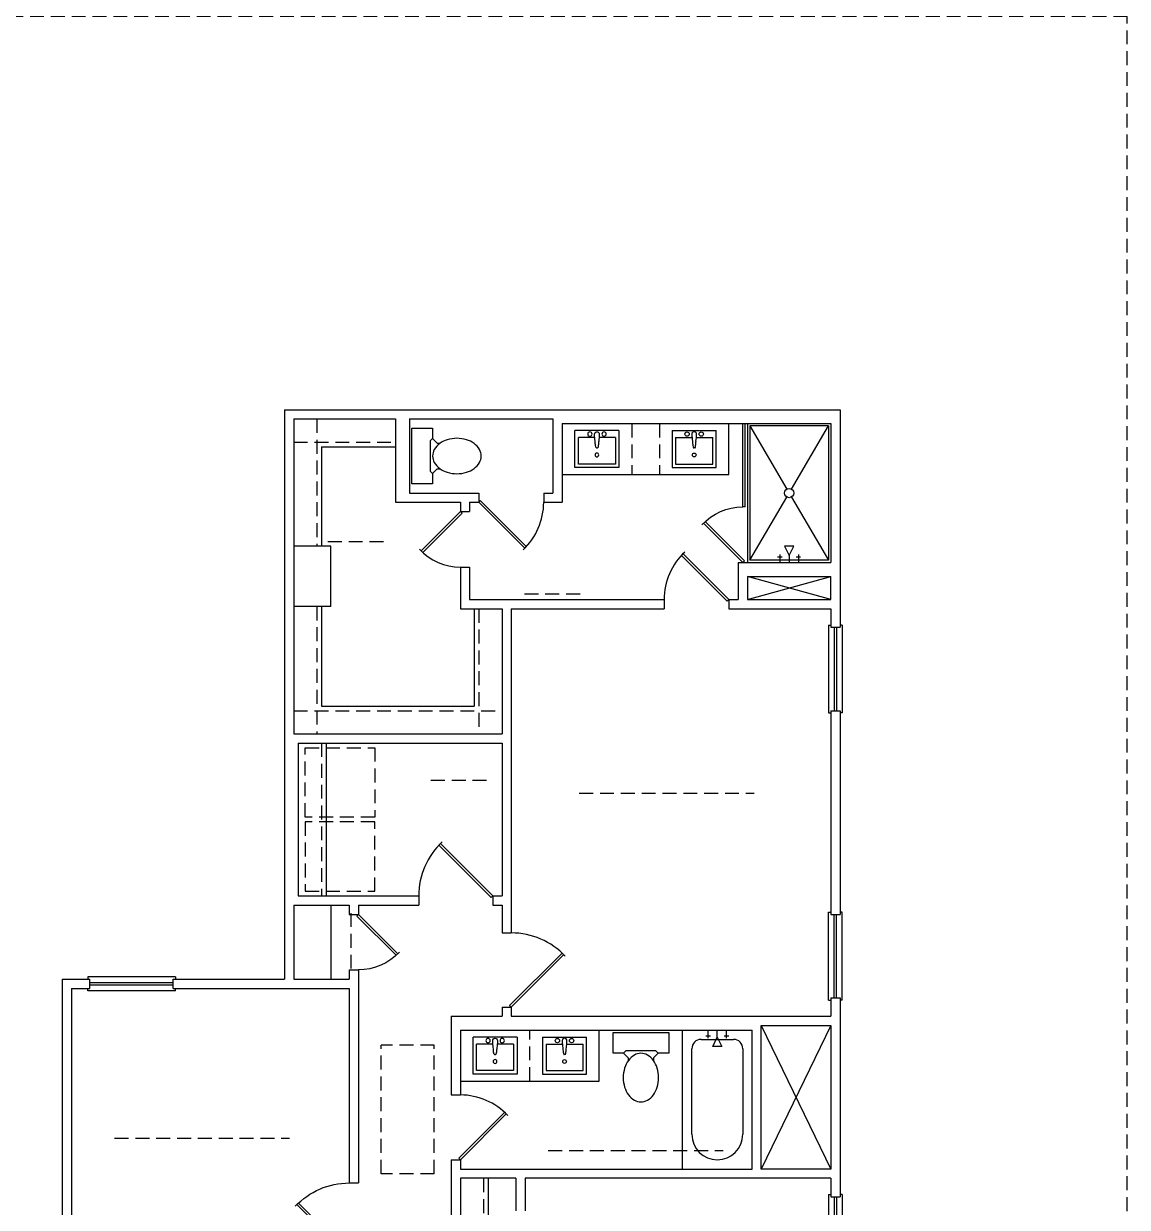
# Model space of a CAD drawing. Header units: inches. Extents: x 1062 to 6528, y -11616 to 5280.
# Drawn here: x 5539 to 6016, y 3692 to 4203 of the extents above; entities that cross this region are included whole.
import ezdxf
from ezdxf.enums import TextEntityAlignment as Align

# ---------------------------------------------------------------- set-up
doc = ezdxf.new("R2010")
doc.units = ezdxf.units.IN
doc.header["$LTSCALE"] = 24
doc.header["$MEASUREMENT"] = 0
doc.linetypes.add('DASHEDX2', pattern=[1.5, 1, -0.5])
doc.linetypes.add('HIDDEN', pattern=[0.375, 0.25, -0.125])
doc.layers.get('Defpoints').update_dxf_attribs({"color": 3, "linetype": 'HIDDEN'})
for name, color, linetype in [('A-DOOR', 4, 'CONTINUOUS'), ('A-WALL', 2, 'CONTINUOUS'), ('AN', 6, 'CONTINUOUS'), ('P-FIXT', 6, 'CONTINUOUS'), ('TB', 5, 'CONTINUOUS')]:
    doc.layers.add(name, color=color, linetype=linetype)
doc.layers.get('AN').off()
doc.styles.add('ROMANT', font='times.ttf')

# ---------------------------------------------------------------- blocks, each defined once
blk = doc.blocks.new('TB CAMDEN 11X17')
at = {"layer": 'Defpoints', "color": 7, "linetype": 'HIDDEN'}
blk.add_lwpolyline([(-1614, 18), (-512, 18), (-512, 1038), (-1614, 1038)], close=True, dxfattribs=at)
at = {"layer": 'TB', "color": 6, "style": 'ROMANT'}
for tag, p in [('S.NAME.1', (-87, 440.43)), ('S.NAME.2', (-69, 440.43)), ('S.NAME.3', (-51, 440.43))]:
    blk.add_attdef(tag, text='', height=12, rotation=90, dxfattribs=at).set_placement(p, align=Align.MIDDLE_CENTER)
for tag, p in [('SCALE', (-72, 113.5)), ('S.NUMBER', (-72, 37.5))]:
    blk.add_attdef(tag, text='', height=8, dxfattribs=at).set_placement(p, align=Align.MIDDLE_CENTER)
blk = doc.blocks.new('2068ANGLE')
at = {"layer": 'A-DOOR', "color": 0}
for p, q in [((-0.71, -0.71), (-17.66, 16.25)), ((0, 0), (-16.97, 16.97)), ((0, 0), (-0.71, -0.71))]:
    blk.add_line(p, q, dxfattribs=at)
blk.add_arc((0, 0), 24, 132.612, 180, dxfattribs=at)
blk = doc.blocks.new('WC')
at = {"layer": 'P-FIXT', "color": 0}
for p, q in [((-12, -9), (-12, 0)), ((-12, 0), (12, 0)), ((12, 0), (12, -9)), ((-7.5, -9), (-12, -9)), ((-7.5, -9), (-6.5, -8)), ((-7.5, -9), (-5.5, -11)), ((6.5, -8), (-6.5, -8)), ((7.5, -9), (5.5, -11)), ((7.5, -9), (6.5, -8)), ((12, -9), (7.5, -9)), ((-5.5, -11), (-5.5, -12.21)), ((5.5, -11), (5.5, -12.21))]:
    blk.add_line(p, q, dxfattribs=at)
blk.add_lwpolyline([(0, -30, 0.130075), (2.79, -29.26, 0.10646), (5.4, -26.92, 0.084286), (7.03, -23.65, 0.073334), (7.64, -19.5, 0.073334), (7.03, -15.35, 0.084286), (5.4, -12.08, 0.10646), (2.79, -9.74, 0.130075), (0, -9, 0.130075), (-2.79, -9.74, 0.10646), (-5.4, -12.08, 0.084286), (-7.03, -15.35, 0.073334), (-7.64, -19.5, 0.073334), (-7.03, -23.65, 0.084286), (-5.4, -26.92, 0.10646), (-2.79, -29.26, 0.130075)], format="xyb", close=True, dxfattribs=at)
blk = doc.blocks.new('Bsink-Square')
at = {"layer": 'P-FIXT', "color": 0}
for p, q in [((-9.5, 16), (-9.5, 0)), ((-9.5, 16), (9.5, 16)), ((9.5, 0), (9.5, 16)), ((-8, 12.98), (-8, 1.5)), ((-8, 12.98), (-0.94, 12.98)), ((0.95, 12.98), (8, 12.98)), ((8, 1.5), (8, 12.98)), ((0.26, 8.52), (-0.21, 8.52)), ((-9.5, 0), (9.5, 0)), ((-8, 1.5), (8, 1.5))]:
    blk.add_line(p, q, dxfattribs=at)
for centre, radius in [((-3.06, 14.47), 0.938), ((3.06, 14.49), 0.938), ((0.02, 5.45), 0.811)]:
    blk.add_circle(centre, radius, dxfattribs=at)
for centre, radius, start, end in [((0, 14.48), 1.03, 0.2246, 180.2246), ((13.81, 14.89), 14.84, 181.6211, 182.4531), ((28.26, 15.51), 29.3, 182.4531, 185.2246), ((28.26, 15.51), 29.3, 185.2246, 187.996), ((54.65, 15.53), 55.56, 184.2232, 186.236), ((-54.65, 15.1), 55.56, 354.2132, 356.226), ((-28.26, 15.29), 29.3, 352.4531, 355.2246), ((-28.26, 15.29), 29.3, 355.2246, 357.996), ((-13.81, 14.79), 14.84, 357.996, 358.828), ((5.26, 10.72), 5.97, 191.8904, 200.9807), ((-0.22, 8.62), 0.103, 200.9807, 275.2246), ((0.27, 8.63), 0.103, 265.2246, 339.4685), ((-5.23, 10.68), 5.97, 339.4685, 348.5588)]:
    blk.add_arc(centre, radius, start, end, dxfattribs=at)
blk = doc.blocks.new('2868ANGLE')
at = {"layer": 'A-DOOR', "color": 0}
for p, q in [((-0.71, -0.71), (-23.32, 21.91)), ((0, 0), (-22.63, 22.63)), ((0, 0), (-0.71, -0.71))]:
    blk.add_line(p, q, dxfattribs=at)
blk.add_arc((0, 0), 32, 133.2092, 180, dxfattribs=at)
blk = doc.blocks.new('2468ANGLE')
at = {"layer": 'A-DOOR', "color": 0}
for p, q in [((-20.49, 19.08), (-0.71, -0.71)), ((-19.8, 19.8), (0, 0)), ((-0.71, -0.71), (0, 0))]:
    blk.add_line(p, q, dxfattribs=at)
blk.add_arc((0, 0), 28, 132.9533, 180, dxfattribs=at)
blk = doc.blocks.new('W-d')
at = {"layer": 'A-WALL', "color": 6, "linetype": 'HIDDEN'}
for points in [[(0, 0), (30, 0), (30, 30), (0, 30)], [(62, 0), (32, 0), (32, 30), (62, 30)]]:
    blk.add_lwpolyline(points, close=True, dxfattribs=at)
blk = doc.blocks.new('*U590')
at = {"layer": 'Defpoints', "color": 7}
blk.add_line((-37.43, 0), (38.12, 0), dxfattribs=at)
blk = doc.blocks.new('*U591')
at = {"layer": 'Defpoints', "color": 7}
blk.add_line((-11.66, 0), (12.34, 0), dxfattribs=at)
blk = doc.blocks.new('2ND FLOOR')
at = {"layer": 'A-DOOR'}
for p, q in [((331, -93), (331, -131)), ((331, -93), (332, -93)), ((333.5, -94), (333.5, -130)), ((334.5, -94), (334.5, -130)), ((337, -93), (336, -93)), ((337, -93), (337, -131)), ((331, -131), (332, -131)), ((337, -131), (336, -131)), ((331, -255), (331, -217)), ((331, -217), (332, -217)), ((333.5, -254), (333.5, -218)), ((334.5, -254), (334.5, -218)), ((337, -217), (336, -217)), ((337, -255), (337, -217)), ((49, -245), (11, -245)), ((11, -245), (11, -246)), ((49, -245), (49, -246)), ((11, -251), (11, -250)), ((48, -247.5), (12, -247.5)), ((48, -248.5), (12, -248.5)), ((49, -251), (49, -250)), ((49, -251), (11, -251)), ((331, -255), (332, -255)), ((337, -255), (336, -255)), ((331, -339), (331, -377)), ((331, -339), (332, -339)), ((333.5, -340), (333.5, -376)), ((334.5, -340), (334.5, -376)), ((337, -339), (336, -339)), ((337, -339), (337, -377))]:
    blk.add_line(p, q, dxfattribs=at)
at = {"layer": 'A-WALL'}
for p, q in [((96, 0), (336, 0)), ((96, 0), (96, -246)), ((336, 0), (336, -94)), ((100, -4), (144, -4)), ((100, -4), (100, -140)), ((144, -4), (144, -40)), ((150, -4), (212, -4)), ((150, -4), (150, -36)), ((212, -4), (212, -36)), ((216, -6), (332, -6)), ((216, -6), (216, -40)), ((332, -6), (332, -66)), ((144, -40), (172, -40)), ((150, -36), (180, -36)), ((172, -40), (172, -44)), ((176, -40), (180, -40)), ((176, -40), (176, -44)), ((180, -36), (180, -40)), ((208, -36), (212, -36)), ((208, -36), (208, -40)), ((208, -40), (216, -40)), ((172, -44), (176, -44)), ((292, -66), (332, -66)), ((292, -66), (292, -82)), ((172, -68), (176, -68)), ((172, -68), (172, -86)), ((176, -68), (176, -82)), ((296, -72), (332, -72)), ((296, -72), (296, -82)), ((332, -82), (332, -72)), ((172, -86), (190, -86)), ((176, -82), (260, -82)), ((190, -86), (190, -140)), ((194, -86), (194, -226)), ((194, -86), (260, -86)), ((260, -82), (260, -86)), ((288, -82), (292, -82)), ((288, -82), (288, -86)), ((288, -86), (332, -86)), ((296, -82), (332, -82)), ((332, -86), (332, -94)), ((332, -94), (336, -94)), ((332, -130), (332, -218)), ((332, -130), (336, -130)), ((336, -130), (336, -218)), ((100, -140), (190, -140)), ((102, -144), (102, -210)), ((102, -144), (190, -144)), ((190, -144), (190, -210)), ((100, -214), (100, -246)), ((100, -214), (124, -214)), ((102, -210), (154, -210)), ((124, -214), (124, -218)), ((128, -214), (128, -218)), ((128, -214), (154, -214)), ((154, -210), (154, -214)), ((186, -210), (186, -214)), ((186, -210), (190, -210)), ((186, -214), (190, -214)), ((190, -214), (190, -226)), ((124, -218), (128, -218)), ((332, -218), (336, -218)), ((190, -226), (194, -226)), ((124, -242), (124, -246)), ((124, -242), (128, -242)), ((128, -242), (128, -334)), ((0, -246), (12, -246)), ((4, -250), (12, -250)), ((4, -250), (4, -370)), ((12, -250), (12, -246)), ((48, -246), (96, -246)), ((48, -250), (48, -246)), ((48, -250), (124, -250)), ((100, -246), (124, -246)), ((124, -250), (124, -334)), ((332, -254), (332, -262)), ((332, -254), (336, -254)), ((336, -254), (336, -340)), ((190, -258), (190, -262)), ((190, -258), (194, -258)), ((194, -258), (194, -262)), ((168, -262), (168, -296)), ((168, -262), (190, -262)), ((194, -262), (332, -262)), ((172, -268), (172, -296)), ((172, -268), (298, -268)), ((298, -328), (298, -268)), ((302, -328), (302, -266)), ((302, -266), (332, -266)), ((332, -266), (332, -328)), ((168, -296), (172, -296)), ((168, -324), (168, -416)), ((168, -324), (172, -324)), ((172, -324), (172, -328)), ((172, -328), (298, -328)), ((172, -332), (172, -408)), ((196, -332), (172, -332)), ((196, -332), (196, -346)), ((200, -332), (200, -346)), ((332, -332), (200, -332)), ((332, -328), (302, -328)), ((332, -332), (332, -340)), ((124, -334), (128, -334)), ((332, -340), (336, -340))]:
    blk.add_line(p, q, dxfattribs=at)
at = {"layer": 'A-WALL', "color": 4, "linetype": 'HIDDEN'}
for p, q in [((110, -4), (110, -59)), ((246, -6), (246, -28)), ((258, -6), (258, -28)), ((100, -14), (144, -14)), ((110, -85), (110, -140)), ((180, -86), (180, -140)), ((100, -130), (190, -130)), ((112, -144), (112, -210)), ((202, -290), (202, -268)), ((182, -332), (182, -408))]:
    blk.add_line(p, q, dxfattribs=at)
at = {"layer": 'A-WALL', "color": 6}
for p, q in [((288, -28), (288, -6)), ((112, -16), (112, -59)), ((112, -16), (144, -16)), ((216, -28), (288, -28)), ((116, -59), (100, -59)), ((116, -85), (116, -59)), ((116, -85), (100, -85)), ((112, -85), (112, -128)), ((178, -86), (178, -128)), ((112, -128), (178, -128)), ((114, -144), (114, -210)), ((116, -214), (116, -246)), ((184, -332), (184, -408))]:
    blk.add_line(p, q, dxfattribs=at)
at = {"layer": 'A-WALL', "color": 4}
for p, q in [((294, -42), (294, -6)), ((295, -42), (295, -6)), ((295, -42), (294, -42))]:
    blk.add_line(p, q, dxfattribs=at)
at = {"layer": 'A-WALL', "color": 5}
for p, q in [((332, -82), (296, -72)), ((296, -82), (332, -72)), ((332, -266), (302, -328)), ((302, -266), (332, -328))]:
    blk.add_line(p, q, dxfattribs=at)
at = {"layer": 'A-WALL', "color": 5, "linetype": 'HIDDEN'}
for p, q in [((137.74, -330), (137.74, -274.5)), ((160.74, -274.5), (137.74, -274.5)), ((160.74, -330), (160.74, -274.5)), ((160.74, -330), (137.74, -330))]:
    blk.add_line(p, q, dxfattribs=at)
at = {"layer": 'A-WALL'}
blk.add_lwpolyline([(0, -246), (0, -478)], dxfattribs=at)
at = {"layer": 'P-FIXT'}
for p, q in [((296, -6), (296, -66)), ((331, -7), (297, -7)), ((297, -7), (297, -65)), ((297, -7), (312.99, -34.27)), ((315.01, -34.27), (331, -7)), ((331, -7), (331, -65)), ((297, -65), (312.99, -37.73)), ((315.01, -37.73), (331, -65)), ((331, -65), (297, -65)), ((309, -63.5), (311, -63.5)), ((310, -62.5), (310, -66)), ((314, -63), (314, -66)), ((317, -63.5), (319, -63.5)), ((318, -62.5), (318, -66)), ((232, -290), (232, -268)), ((268, -328), (268, -268)), ((278, -270.5), (280, -270.5)), ((279, -271.5), (279, -268)), ((283, -271), (283, -268)), ((286, -270.5), (288, -270.5)), ((287, -271.5), (287, -268)), ((272, -313), (272, -276)), ((276, -272), (290, -272)), ((294, -276), (294, -313)), ((172, -290), (232, -290))]:
    blk.add_line(p, q, dxfattribs=at)
for points in [[(314, -63), (316, -59), (312, -59)], [(283, -271), (285, -275), (281, -275)]]:
    blk.add_lwpolyline(points, close=True, dxfattribs=at)
blk.add_circle((314, -36), 2, dxfattribs=at)
for centre, radius, start, end in [((276, -276), 4, 90, 180), ((290, -276), 4, 0, 90), ((283, -313), 11, 180, 0)]:
    blk.add_arc(centre, radius, start, end, dxfattribs=at)
at = {"layer": 'A-DOOR'}
for name, p, rotation in [('2468ANGLE', (180, -40), 180), ('2068ANGLE', (172, -44), 90), ('2868ANGLE', (194, -258), 270), ('2468ANGLE', (172, -324), 270)]:
    blk.add_blockref(name, p, dxfattribs=dict(at, rotation=rotation))
for name, p, xscale, rotation in [('2068ANGLE', (294, -66), -1.000000000000002, 90), ('2068ANGLE', (128, -218), -1, 270), ('2868ANGLE', (124, -366), -1.000000000000002, 90)]:
    blk.add_blockref(name, p, dxfattribs=dict(at, xscale=xscale, rotation=rotation))
for name, p in [('2468ANGLE', (288, -82)), ('2868ANGLE', (186, -210))]:
    blk.add_blockref(name, p, dxfattribs=at)
at = {"layer": 'A-WALL', "xscale": -1.000000000000002, "rotation": 90}
blk.add_blockref('W-d', (135, -146), dxfattribs=at)
at = {"layer": 'AN'}
for name, p in [('*U591', (126.44, -56.99)), ('*U591', (211.36, -79.5)), ('*U591', (170.97, -159.97)), ('*U590', (260.75, -165.57)), ('*U590', (60.08, -314.6)), ('*U590', (247.41, -319.99))]:
    blk.add_blockref(name, p, dxfattribs=at)
at = {"layer": 'AN', "rotation": 90}
blk.add_blockref('*U591', (124.86, -229.78), dxfattribs=at)
at = {"layer": 'P-FIXT', "rotation": 90}
blk.add_blockref('WC', (151, -20), dxfattribs=at)
at = {"layer": 'P-FIXT', "xscale": -1}
for p in [(231, -25), (187, -287)]:
    blk.add_blockref('Bsink-Square', p, dxfattribs=at)
at = {"layer": 'P-FIXT'}
for name, p in [('Bsink-Square', (273, -25)), ('WC', (250, -269)), ('Bsink-Square', (217, -287))]:
    blk.add_blockref(name, p, dxfattribs=at)

msp = doc.modelspace()

# ---------------------------------------------------------------- block references
at = {"layer": 'AN', "linetype": 'DASHEDX2'}
msp.add_blockref('2ND FLOOR', (5555.88355, 4036.13122), dxfattribs=at)
at = {"layer": 'TB'}
msp.add_blockref('TB CAMDEN 11X17', (6528, 3168), dxfattribs=at)

doc.saveas('drawing.dxf')
